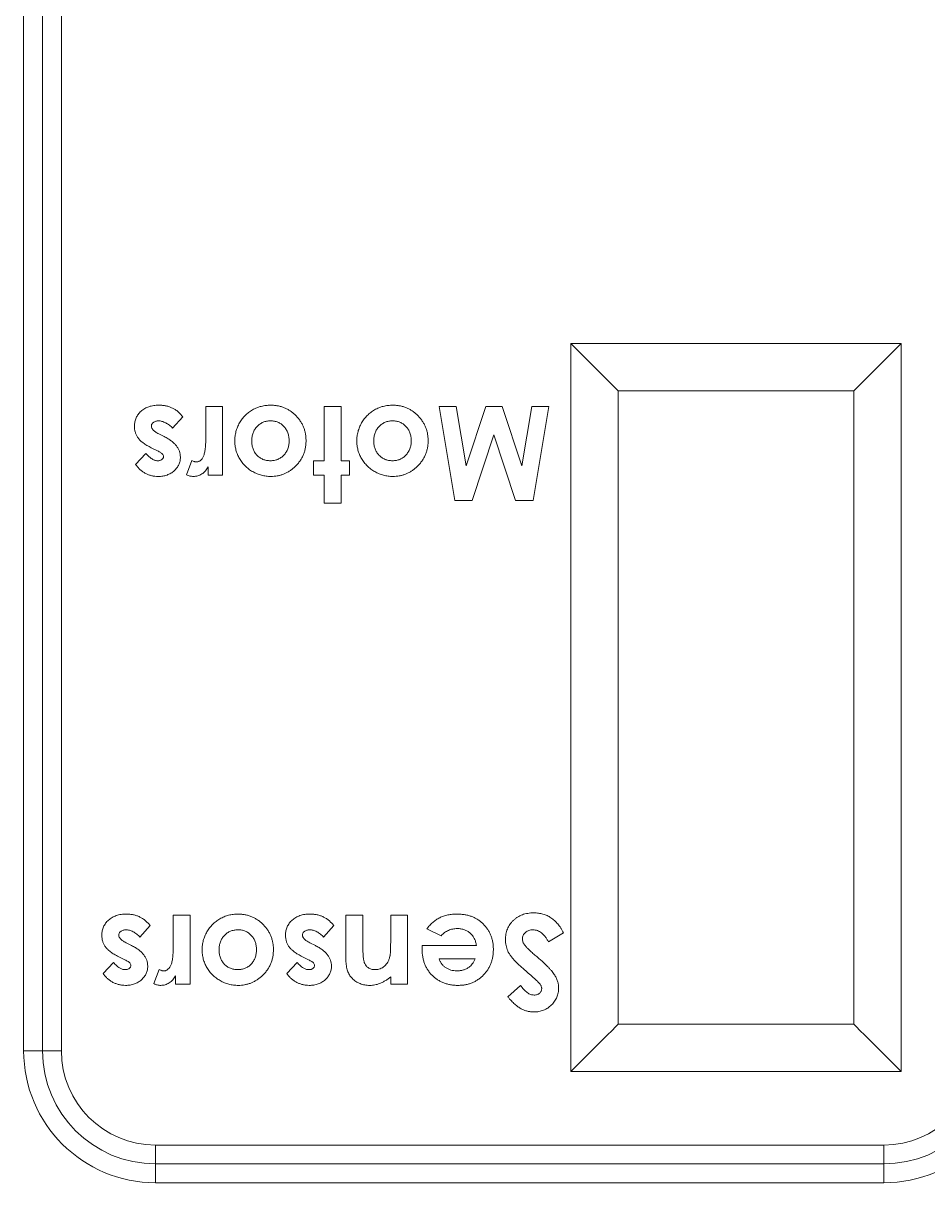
# Model space of a CAD drawing. Header units: millimetres. Extents: x 24.3 to 104.7, y 23.5 to 104.3.
# Drawn here: x 75.1 to 87.27, y 38.06 to 53.98 of the extents above; entities that cross this region are included whole.
import ezdxf

# ---------------------------------------------------------------- set-up
doc = ezdxf.new("R2010")
doc.units = ezdxf.units.MM

msp = doc.modelspace()

# ---------------------------------------------------------------- linework, layer by layer
at = {"color": 7, "linetype": 'Continuous', "lineweight": 15}
for p, q in [((75.099, 40.139), (75.099, 88.777)), ((75.353, 88.777), (75.353, 40.139)), ((75.607, 88.777), (75.607, 40.139)), ((82.473, 49.669), (86.921, 49.669)), ((82.473, 39.861), (82.473, 49.669)), ((86.921, 49.669), (86.921, 39.861)), ((83.107, 49.034), (83.107, 40.496)), ((86.286, 49.034), (83.107, 49.034)), ((86.286, 40.496), (86.286, 49.034)), ((77.552, 48.448), (77.552, 48.824)), ((77.552, 48.824), (77.78, 48.824)), ((77.78, 48.824), (77.78, 47.896)), ((79.148, 48.091), (79.148, 48.824)), ((79.148, 48.824), (79.376, 48.824)), ((79.376, 48.824), (79.376, 48.091)), ((80.695, 48.824), (80.926, 48.824)), ((80.91, 47.554), (80.695, 48.824)), ((80.926, 48.824), (81.061, 48.021)), ((81.061, 48.021), (81.325, 48.824)), ((81.325, 48.824), (81.548, 48.824)), ((81.548, 48.824), (81.81, 48.021)), ((81.81, 48.021), (81.946, 48.824)), ((81.946, 48.824), (82.177, 48.824)), ((82.177, 48.824), (81.962, 47.554)), ((77.243, 48.684), (77.105, 48.531)), ((76.918, 48.454), (76.993, 48.416)), ((77.553, 48.403), (77.552, 48.448)), ((81.436, 48.439), (81.144, 47.554)), ((81.725, 47.554), (81.436, 48.439)), ((76.902, 48.224), (76.819, 48.265)), ((76.608, 48.039), (76.747, 48.189)), ((77.292, 47.902), (77.363, 48.095)), ((77.585, 47.896), (77.585, 48.01)), ((79.002, 47.896), (79.002, 48.091)), ((79.002, 48.091), (79.148, 48.091)), ((79.376, 48.091), (79.49, 48.091)), ((79.49, 48.091), (79.49, 47.896)), ((77.78, 47.896), (77.585, 47.896)), ((79.148, 47.896), (79.002, 47.896)), ((79.148, 47.521), (79.148, 47.896)), ((79.376, 47.896), (79.376, 47.521)), ((79.49, 47.896), (79.376, 47.896)), ((79.376, 47.521), (79.148, 47.521)), ((81.144, 47.554), (80.91, 47.554)), ((81.962, 47.554), (81.725, 47.554)), ((77.113, 41.589), (77.113, 41.965)), ((77.113, 41.965), (77.341, 41.965)), ((77.341, 41.965), (77.341, 41.037)), ((79.441, 41.357), (79.441, 41.965)), ((79.441, 41.965), (79.669, 41.965)), ((79.669, 41.965), (79.669, 41.562)), ((80.044, 41.596), (80.044, 41.965)), ((80.044, 41.965), (80.272, 41.965)), ((80.272, 41.965), (80.272, 41.037)), ((76.803, 41.826), (76.665, 41.672)), ((79.278, 41.826), (79.14, 41.672)), ((80.723, 41.69), (80.532, 41.781)), ((82.372, 41.727), (82.171, 41.607)), ((76.478, 41.596), (76.554, 41.558)), ((77.114, 41.544), (77.113, 41.589)), ((78.953, 41.596), (79.029, 41.558)), ((76.462, 41.365), (76.38, 41.407)), ((78.937, 41.365), (78.854, 41.407)), ((80.467, 41.515), (80.468, 41.558)), ((80.468, 41.558), (81.2, 41.558)), ((76.168, 41.18), (76.308, 41.33)), ((78.643, 41.18), (78.783, 41.33)), ((81.183, 41.379), (80.695, 41.379)), ((76.852, 41.044), (76.923, 41.237)), ((77.145, 41.037), (77.145, 41.151)), ((80.044, 41.037), (80.044, 41.135)), ((77.341, 41.037), (77.145, 41.037)), ((80.272, 41.037), (80.044, 41.037)), ((81.623, 40.865), (81.793, 41.021)), ((83.107, 40.496), (86.286, 40.496)), ((75.099, 40.139), (75.353, 40.139)), ((75.353, 40.139), (75.607, 40.139)), ((86.921, 39.861), (82.473, 39.861)), ((76.877, 38.615), (76.877, 38.869)), ((76.877, 38.869), (86.687, 38.869)), ((86.687, 38.615), (86.687, 38.869)), ((76.877, 38.361), (76.877, 38.615)), ((76.877, 38.615), (86.687, 38.615)), ((86.687, 38.361), (86.687, 38.615)), ((86.687, 38.361), (76.877, 38.361))]:
    msp.add_line(p, q, dxfattribs=at)
at = {"color": 7, "linetype": 'Continuous', "lineweight": 15, "flags": 128}
for points in [[(83.107, 49.034), (83.099, 49.042), (83.072, 49.069), (83.026, 49.115), (82.963, 49.179), (82.884, 49.257), (82.793, 49.348), (82.692, 49.449), (82.584, 49.557), (82.473, 49.669)], [(86.921, 49.669), (86.809, 49.557), (86.701, 49.449), (86.6, 49.348), (86.509, 49.257), (86.431, 49.179), (86.367, 49.115), (86.321, 49.069), (86.294, 49.042), (86.286, 49.034)], [(83.107, 40.496), (83.099, 40.488), (83.072, 40.461), (83.026, 40.415), (82.963, 40.351), (82.884, 40.273), (82.793, 40.182), (82.692, 40.081), (82.584, 39.973), (82.473, 39.861)], [(86.921, 39.861), (86.809, 39.973), (86.701, 40.081), (86.6, 40.182), (86.509, 40.273), (86.431, 40.351), (86.367, 40.415), (86.321, 40.461), (86.294, 40.488), (86.286, 40.496)]]:
    msp.add_lwpolyline(points, dxfattribs=at)
at = {"color": 7, "linetype": 'Continuous', "lineweight": 15}
for centre, radius, start, end in [((76.877, 40.139), 1.778, 180, 270), ((76.877, 40.139), 1.524, 180, 270), ((76.877, 40.139), 1.27, 180, 270), ((86.687, 40.139), 1.524, 270, 0), ((86.687, 40.139), 1.27, 270, 0), ((86.687, 40.139), 1.778, 270, 0), ((93.86, 30.046), 9.148, 104.3432, 210.32)]:
    msp.add_arc(centre, radius, start, end, dxfattribs=at)
for points, knots in [([(76.592, 48.557), (76.592, 48.567), (76.593, 48.586), (76.597, 48.615), (76.604, 48.642), (76.614, 48.668), (76.627, 48.693), (76.642, 48.716), (76.66, 48.739), (76.681, 48.759), (76.705, 48.778), (76.73, 48.795), (76.758, 48.809), (76.787, 48.82), (76.818, 48.829), (76.851, 48.835), (76.886, 48.839), (76.91, 48.84), (76.923, 48.84)], [0, 0, 0, 0, 0.061051, 0.119494, 0.177131, 0.233855, 0.290261, 0.347786, 0.406305, 0.467107, 0.528962, 0.591116, 0.653574, 0.717443, 0.783585, 0.852572, 0.924392, 1, 1, 1, 1]), ([(76.923, 48.84), (76.939, 48.839), (76.971, 48.838), (77.018, 48.831), (77.062, 48.819), (77.103, 48.802), (77.143, 48.78), (77.179, 48.753), (77.213, 48.721), (77.233, 48.696), (77.243, 48.684)], [0, 0, 0, 0, 0.132108, 0.259316, 0.382018, 0.503113, 0.623115, 0.745426, 0.869871, 1, 1, 1, 1]), ([(77.943, 48.359), (77.943, 48.369), (77.944, 48.391), (77.947, 48.422), (77.952, 48.453), (77.959, 48.484), (77.968, 48.514), (77.979, 48.543), (77.992, 48.572), (78.007, 48.601), (78.024, 48.628), (78.042, 48.654), (78.062, 48.678), (78.083, 48.701), (78.106, 48.722), (78.13, 48.742), (78.156, 48.76), (78.183, 48.777), (78.211, 48.791), (78.24, 48.805), (78.27, 48.816), (78.3, 48.824), (78.331, 48.831), (78.363, 48.836), (78.395, 48.839), (78.417, 48.84), (78.428, 48.84)], [0, 0, 0, 0, 0.042169, 0.083842, 0.125197, 0.166342, 0.20729, 0.248674, 0.290283, 0.332629, 0.374968, 0.416459, 0.457836, 0.498789, 0.539498, 0.580404, 0.621895, 0.663489, 0.705383, 0.746854, 0.788237, 0.82973, 0.871527, 0.913821, 0.956493, 1, 1, 1, 1]), ([(78.428, 48.84), (78.444, 48.839), (78.476, 48.838), (78.523, 48.832), (78.568, 48.821), (78.611, 48.806), (78.652, 48.786), (78.692, 48.762), (78.73, 48.733), (78.765, 48.7), (78.797, 48.665), (78.826, 48.627), (78.85, 48.587), (78.87, 48.546), (78.885, 48.502), (78.896, 48.456), (78.902, 48.409), (78.903, 48.377), (78.904, 48.36)], [0, 0, 0, 0, 0.064385, 0.126905, 0.188231, 0.248934, 0.309795, 0.370866, 0.433691, 0.498129, 0.562589, 0.625414, 0.687064, 0.748084, 0.809426, 0.87141, 0.9346, 1, 1, 1, 1]), ([(79.588, 48.359), (79.588, 48.369), (79.588, 48.391), (79.591, 48.422), (79.597, 48.453), (79.603, 48.484), (79.613, 48.514), (79.623, 48.543), (79.637, 48.572), (79.652, 48.601), (79.668, 48.628), (79.687, 48.654), (79.707, 48.678), (79.728, 48.701), (79.751, 48.722), (79.775, 48.742), (79.8, 48.76), (79.827, 48.777), (79.856, 48.791), (79.884, 48.805), (79.914, 48.816), (79.944, 48.824), (79.975, 48.831), (80.007, 48.836), (80.04, 48.839), (80.062, 48.84), (80.073, 48.84)], [0, 0, 0, 0, 0.042169, 0.083842, 0.125197, 0.166342, 0.20729, 0.248674, 0.290283, 0.332629, 0.374968, 0.416459, 0.457836, 0.498789, 0.539498, 0.580404, 0.621895, 0.663489, 0.705383, 0.746854, 0.788237, 0.82973, 0.871527, 0.913821, 0.956493, 1, 1, 1, 1]), ([(80.073, 48.84), (80.089, 48.839), (80.121, 48.838), (80.167, 48.832), (80.212, 48.821), (80.256, 48.806), (80.297, 48.786), (80.336, 48.762), (80.374, 48.733), (80.409, 48.7), (80.442, 48.665), (80.471, 48.627), (80.494, 48.587), (80.514, 48.546), (80.53, 48.502), (80.541, 48.456), (80.547, 48.409), (80.548, 48.377), (80.548, 48.36)], [0, 0, 0, 0, 0.064385, 0.126905, 0.188231, 0.248934, 0.309795, 0.370866, 0.433691, 0.498129, 0.562589, 0.625414, 0.687064, 0.748084, 0.809426, 0.87141, 0.9346, 1, 1, 1, 1]), ([(76.918, 48.628), (76.911, 48.628), (76.898, 48.628), (76.879, 48.624), (76.861, 48.617), (76.847, 48.607), (76.835, 48.596), (76.826, 48.584), (76.821, 48.571), (76.82, 48.561), (76.82, 48.557)], [0, 0, 0, 0, 0.15681, 0.301433, 0.435912, 0.565654, 0.685699, 0.794001, 0.897311, 1, 1, 1, 1]), ([(77.105, 48.531), (77.098, 48.538), (77.085, 48.552), (77.062, 48.571), (77.038, 48.587), (77.013, 48.601), (76.988, 48.613), (76.963, 48.622), (76.94, 48.627), (76.926, 48.628), (76.918, 48.628)], [0, 0, 0, 0, 0.135965, 0.270697, 0.406484, 0.543291, 0.674209, 0.793235, 0.901743, 1, 1, 1, 1]), ([(78.425, 48.628), (78.416, 48.628), (78.398, 48.627), (78.373, 48.624), (78.348, 48.618), (78.325, 48.61), (78.303, 48.599), (78.282, 48.586), (78.261, 48.571), (78.243, 48.553), (78.226, 48.534), (78.211, 48.512), (78.199, 48.49), (78.189, 48.466), (78.181, 48.441), (78.175, 48.415), (78.172, 48.387), (78.171, 48.368), (78.171, 48.358)], [0, 0, 0, 0, 0.064457, 0.126372, 0.186903, 0.246052, 0.30529, 0.365023, 0.425365, 0.48738, 0.549967, 0.611202, 0.672962, 0.734476, 0.798087, 0.862669, 0.930055, 1, 1, 1, 1]), ([(78.676, 48.358), (78.676, 48.368), (78.675, 48.387), (78.672, 48.415), (78.666, 48.442), (78.659, 48.467), (78.649, 48.491), (78.636, 48.513), (78.622, 48.534), (78.605, 48.554), (78.587, 48.571), (78.567, 48.587), (78.546, 48.599), (78.524, 48.61), (78.501, 48.618), (78.477, 48.624), (78.451, 48.627), (78.434, 48.628), (78.425, 48.628)], [0, 0, 0, 0, 0.071383, 0.139503, 0.204879, 0.268679, 0.3307, 0.391808, 0.453225, 0.51513, 0.57646, 0.636495, 0.695036, 0.753897, 0.813221, 0.873334, 0.935352, 1, 1, 1, 1]), ([(80.069, 48.628), (80.06, 48.628), (80.043, 48.627), (80.017, 48.624), (79.993, 48.618), (79.969, 48.61), (79.947, 48.599), (79.926, 48.586), (79.906, 48.571), (79.888, 48.553), (79.871, 48.534), (79.856, 48.512), (79.844, 48.49), (79.833, 48.466), (79.825, 48.441), (79.82, 48.415), (79.816, 48.387), (79.816, 48.368), (79.816, 48.358)], [0, 0, 0, 0, 0.064457, 0.126372, 0.186903, 0.246052, 0.30529, 0.365023, 0.425365, 0.48738, 0.549967, 0.611202, 0.672962, 0.734476, 0.798087, 0.862669, 0.930055, 1, 1, 1, 1]), ([(80.32, 48.358), (80.32, 48.368), (80.32, 48.387), (80.317, 48.415), (80.311, 48.442), (80.303, 48.467), (80.293, 48.491), (80.281, 48.513), (80.266, 48.534), (80.249, 48.554), (80.231, 48.571), (80.212, 48.587), (80.191, 48.599), (80.169, 48.61), (80.146, 48.618), (80.121, 48.624), (80.096, 48.627), (80.078, 48.628), (80.069, 48.628)], [0, 0, 0, 0, 0.0713825, 0.1395034, 0.2048789, 0.2686791, 0.3306997, 0.3918081, 0.4532251, 0.5151297, 0.5764605, 0.6364947, 0.6950362, 0.7538967, 0.8132212, 0.8733341, 0.9353517, 1, 1, 1, 1]), ([(76.819, 48.265), (76.809, 48.271), (76.788, 48.281), (76.76, 48.298), (76.733, 48.314), (76.71, 48.331), (76.688, 48.347), (76.67, 48.364), (76.654, 48.381), (76.636, 48.403), (76.618, 48.433), (76.603, 48.472), (76.593, 48.513), (76.592, 48.542), (76.592, 48.557)], [0, 0, 0, 0, 0.089727, 0.174087, 0.252561, 0.326359, 0.394581, 0.457788, 0.516833, 0.57161, 0.676709, 0.781018, 0.887778, 1, 1, 1, 1]), ([(76.82, 48.557), (76.82, 48.552), (76.821, 48.543), (76.826, 48.53), (76.833, 48.517), (76.844, 48.504), (76.858, 48.491), (76.875, 48.479), (76.895, 48.466), (76.91, 48.458), (76.918, 48.454)], [0, 0, 0, 0, 0.088083, 0.180852, 0.282345, 0.395671, 0.521905, 0.665304, 0.824226, 1, 1, 1, 1]), ([(76.993, 48.416), (77.01, 48.407), (77.043, 48.389), (77.088, 48.359), (77.125, 48.327), (77.157, 48.293), (77.181, 48.257), (77.198, 48.219), (77.209, 48.18), (77.21, 48.153), (77.211, 48.139)], [0, 0, 0, 0, 0.156988, 0.301358, 0.433435, 0.556578, 0.671116, 0.781755, 0.890061, 1, 1, 1, 1]), ([(77.428, 48.075), (77.433, 48.075), (77.441, 48.075), (77.454, 48.078), (77.466, 48.084), (77.477, 48.091), (77.488, 48.101), (77.499, 48.112), (77.508, 48.126), (77.518, 48.142), (77.526, 48.161), (77.533, 48.184), (77.54, 48.21), (77.545, 48.241), (77.548, 48.276), (77.551, 48.315), (77.553, 48.357), (77.553, 48.387), (77.553, 48.403)], [0, 0, 0, 0, 0.034016, 0.066916, 0.101146, 0.136743, 0.173526, 0.214006, 0.257912, 0.305352, 0.358622, 0.420865, 0.492635, 0.574185, 0.665165, 0.766501, 0.878308, 1, 1, 1, 1]), ([(78.429, 47.879), (78.418, 47.879), (78.397, 47.88), (78.365, 47.883), (78.334, 47.888), (78.303, 47.895), (78.273, 47.904), (78.243, 47.915), (78.214, 47.928), (78.185, 47.944), (78.157, 47.96), (78.131, 47.979), (78.107, 47.999), (78.083, 48.02), (78.062, 48.043), (78.042, 48.067), (78.024, 48.092), (78.007, 48.119), (77.992, 48.147), (77.979, 48.176), (77.968, 48.205), (77.959, 48.235), (77.952, 48.265), (77.947, 48.296), (77.944, 48.327), (77.943, 48.348), (77.943, 48.359)], [0, 0, 0, 0, 0.042594, 0.084354, 0.126128, 0.16776, 0.209341, 0.251243, 0.293413, 0.336301, 0.379016, 0.421143, 0.462607, 0.504121, 0.545145, 0.586305, 0.627884, 0.669742, 0.711585, 0.752838, 0.793995, 0.834611, 0.875591, 0.916649, 0.958077, 1, 1, 1, 1]), ([(78.171, 48.358), (78.171, 48.349), (78.172, 48.33), (78.175, 48.302), (78.181, 48.276), (78.189, 48.251), (78.198, 48.227), (78.211, 48.205), (78.225, 48.184), (78.242, 48.165), (78.26, 48.148), (78.28, 48.132), (78.301, 48.12), (78.323, 48.109), (78.347, 48.101), (78.371, 48.095), (78.397, 48.092), (78.415, 48.091), (78.424, 48.091)], [0, 0, 0, 0, 0.070237, 0.137829, 0.20268, 0.265383, 0.326911, 0.388092, 0.449078, 0.510655, 0.571635, 0.632229, 0.691365, 0.750585, 0.810562, 0.871346, 0.934659, 1, 1, 1, 1]), ([(78.424, 48.091), (78.433, 48.091), (78.45, 48.092), (78.476, 48.095), (78.5, 48.101), (78.523, 48.109), (78.545, 48.12), (78.566, 48.133), (78.586, 48.148), (78.604, 48.166), (78.621, 48.185), (78.636, 48.206), (78.648, 48.228), (78.658, 48.252), (78.666, 48.276), (78.672, 48.303), (78.675, 48.33), (78.676, 48.349), (78.676, 48.358)], [0, 0, 0, 0, 0.064417, 0.126806, 0.187278, 0.246584, 0.305528, 0.365271, 0.425665, 0.48781, 0.550554, 0.612189, 0.673663, 0.735729, 0.798731, 0.863287, 0.930664, 1, 1, 1, 1]), ([(78.904, 48.36), (78.903, 48.343), (78.902, 48.308), (78.895, 48.258), (78.883, 48.21), (78.865, 48.164), (78.843, 48.12), (78.816, 48.079), (78.784, 48.039), (78.759, 48.016), (78.746, 48.004)], [0, 0, 0, 0, 0.130489, 0.256474, 0.379237, 0.500978, 0.622367, 0.744855, 0.870259, 1, 1, 1, 1]), ([(80.074, 47.879), (80.063, 47.879), (80.041, 47.88), (80.01, 47.883), (79.978, 47.888), (79.948, 47.895), (79.917, 47.904), (79.887, 47.915), (79.858, 47.928), (79.83, 47.944), (79.802, 47.96), (79.776, 47.979), (79.751, 47.999), (79.728, 48.02), (79.707, 48.043), (79.686, 48.067), (79.668, 48.092), (79.651, 48.119), (79.636, 48.147), (79.623, 48.176), (79.612, 48.205), (79.603, 48.235), (79.596, 48.265), (79.592, 48.296), (79.588, 48.327), (79.588, 48.348), (79.588, 48.359)], [0, 0, 0, 0, 0.042594, 0.084354, 0.126128, 0.16776, 0.209341, 0.251243, 0.293413, 0.336301, 0.379016, 0.421143, 0.462607, 0.504121, 0.545145, 0.586305, 0.627884, 0.669742, 0.711585, 0.752838, 0.793995, 0.834611, 0.875591, 0.916649, 0.958077, 1, 1, 1, 1]), ([(79.816, 48.358), (79.816, 48.349), (79.816, 48.33), (79.82, 48.302), (79.825, 48.276), (79.833, 48.251), (79.843, 48.227), (79.855, 48.205), (79.87, 48.184), (79.886, 48.165), (79.905, 48.148), (79.924, 48.132), (79.945, 48.12), (79.968, 48.109), (79.991, 48.101), (80.016, 48.095), (80.042, 48.092), (80.06, 48.091), (80.069, 48.091)], [0, 0, 0, 0, 0.070237, 0.137829, 0.20268, 0.265383, 0.326911, 0.388092, 0.449078, 0.510655, 0.571635, 0.632229, 0.691365, 0.750585, 0.810562, 0.871346, 0.934659, 1, 1, 1, 1]), ([(80.069, 48.091), (80.077, 48.091), (80.095, 48.092), (80.12, 48.095), (80.145, 48.101), (80.168, 48.109), (80.19, 48.12), (80.211, 48.133), (80.23, 48.148), (80.249, 48.166), (80.265, 48.185), (80.28, 48.206), (80.292, 48.228), (80.303, 48.252), (80.311, 48.276), (80.316, 48.303), (80.32, 48.33), (80.32, 48.349), (80.32, 48.358)], [0, 0, 0, 0, 0.064417, 0.126806, 0.187278, 0.246584, 0.305528, 0.365271, 0.425665, 0.48781, 0.550554, 0.612189, 0.673663, 0.735729, 0.798731, 0.863287, 0.930664, 1, 1, 1, 1]), ([(80.548, 48.36), (80.548, 48.343), (80.547, 48.308), (80.539, 48.258), (80.527, 48.21), (80.51, 48.164), (80.487, 48.12), (80.46, 48.079), (80.428, 48.039), (80.403, 48.016), (80.391, 48.004)], [0, 0, 0, 0, 0.130489, 0.256474, 0.379237, 0.500978, 0.622367, 0.744855, 0.870259, 1, 1, 1, 1]), ([(76.747, 48.189), (76.754, 48.181), (76.768, 48.166), (76.788, 48.146), (76.808, 48.129), (76.828, 48.115), (76.847, 48.104), (76.865, 48.097), (76.884, 48.092), (76.896, 48.091), (76.902, 48.091)], [0, 0, 0, 0, 0.165968, 0.317434, 0.456984, 0.584477, 0.699824, 0.806815, 0.906109, 1, 1, 1, 1]), ([(76.983, 48.148), (76.982, 48.154), (76.981, 48.166), (76.971, 48.18), (76.959, 48.191), (76.944, 48.201), (76.925, 48.212), (76.91, 48.22), (76.902, 48.224)], [0, 0, 0, 0, 0.152852, 0.318315, 0.42463, 0.57319, 0.764366, 1, 1, 1, 1]), ([(76.902, 48.091), (76.908, 48.091), (76.919, 48.091), (76.935, 48.094), (76.949, 48.099), (76.961, 48.107), (76.97, 48.115), (76.978, 48.125), (76.982, 48.136), (76.982, 48.144), (76.983, 48.148)], [0, 0, 0, 0, 0.16199, 0.31016, 0.443203, 0.56762, 0.683715, 0.791414, 0.893097, 1, 1, 1, 1]), ([(77.211, 48.139), (77.21, 48.13), (77.21, 48.113), (77.206, 48.087), (77.199, 48.063), (77.19, 48.039), (77.178, 48.016), (77.163, 47.995), (77.146, 47.974), (77.127, 47.955), (77.105, 47.937), (77.082, 47.922), (77.057, 47.909), (77.03, 47.898), (77.003, 47.889), (76.973, 47.884), (76.943, 47.88), (76.922, 47.879), (76.911, 47.879)], [0, 0, 0, 0, 0.059927, 0.117647, 0.174892, 0.231753, 0.289415, 0.347842, 0.408344, 0.471428, 0.53525, 0.598305, 0.661381, 0.725403, 0.790951, 0.857887, 0.927422, 1, 1, 1, 1]), ([(77.363, 48.095), (77.369, 48.092), (77.381, 48.086), (77.398, 48.08), (77.414, 48.076), (77.424, 48.075), (77.428, 48.075)], [0, 0, 0, 0, 0.303597, 0.570645, 0.80107, 1, 1, 1, 1]), ([(76.911, 47.879), (76.896, 47.88), (76.867, 47.881), (76.824, 47.889), (76.782, 47.901), (76.742, 47.92), (76.704, 47.942), (76.668, 47.97), (76.636, 48.002), (76.617, 48.026), (76.608, 48.039)], [0, 0, 0, 0, 0.124587, 0.246707, 0.369267, 0.493091, 0.618136, 0.742398, 0.869271, 1, 1, 1, 1]), ([(77.585, 48.01), (77.579, 48), (77.569, 47.98), (77.549, 47.953), (77.526, 47.93), (77.501, 47.912), (77.474, 47.897), (77.445, 47.887), (77.415, 47.88), (77.395, 47.88), (77.385, 47.879)], [0, 0, 0, 0, 0.137301, 0.268361, 0.393826, 0.517833, 0.639168, 0.758117, 0.877747, 1, 1, 1, 1]), ([(78.746, 48.004), (78.735, 47.994), (78.712, 47.974), (78.675, 47.949), (78.637, 47.927), (78.598, 47.91), (78.558, 47.896), (78.516, 47.886), (78.473, 47.88), (78.444, 47.88), (78.429, 47.879)], [0, 0, 0, 0, 0.131014, 0.258464, 0.38258, 0.504991, 0.627227, 0.749297, 0.87369, 1, 1, 1, 1]), ([(80.391, 48.004), (80.379, 47.994), (80.357, 47.974), (80.32, 47.949), (80.282, 47.927), (80.243, 47.91), (80.202, 47.896), (80.16, 47.886), (80.117, 47.88), (80.088, 47.88), (80.074, 47.879)], [0, 0, 0, 0, 0.131014, 0.258464, 0.38258, 0.504991, 0.627227, 0.749297, 0.87369, 1, 1, 1, 1]), ([(77.385, 47.879), (77.377, 47.88), (77.362, 47.88), (77.339, 47.885), (77.315, 47.892), (77.3, 47.899), (77.292, 47.902)], [0, 0, 0, 0, 0.23292, 0.474785, 0.731259, 1, 1, 1, 1]), ([(76.152, 41.698), (76.153, 41.708), (76.153, 41.728), (76.157, 41.756), (76.164, 41.784), (76.174, 41.81), (76.187, 41.834), (76.203, 41.858), (76.221, 41.88), (76.242, 41.901), (76.265, 41.92), (76.291, 41.936), (76.318, 41.95), (76.347, 41.962), (76.378, 41.971), (76.412, 41.977), (76.447, 41.981), (76.471, 41.981), (76.483, 41.982)], [0, 0, 0, 0, 0.0610514, 0.1194938, 0.1771315, 0.2338548, 0.2902613, 0.3477858, 0.4063048, 0.4671066, 0.5289623, 0.5911158, 0.6535745, 0.7174433, 0.7835848, 0.852572, 0.9243924, 1, 1, 1, 1]), ([(76.483, 41.982), (76.499, 41.981), (76.531, 41.98), (76.578, 41.973), (76.622, 41.961), (76.664, 41.943), (76.703, 41.921), (76.739, 41.894), (76.773, 41.862), (76.793, 41.838), (76.803, 41.826)], [0, 0, 0, 0, 0.132108, 0.259316, 0.382018, 0.503113, 0.623115, 0.745426, 0.869871, 1, 1, 1, 1]), ([(77.504, 41.5), (77.504, 41.511), (77.504, 41.532), (77.507, 41.564), (77.512, 41.595), (77.519, 41.626), (77.529, 41.656), (77.539, 41.685), (77.553, 41.714), (77.568, 41.742), (77.584, 41.77), (77.603, 41.795), (77.623, 41.82), (77.644, 41.843), (77.666, 41.864), (77.691, 41.884), (77.716, 41.902), (77.743, 41.919), (77.772, 41.933), (77.8, 41.946), (77.83, 41.957), (77.86, 41.966), (77.891, 41.973), (77.923, 41.978), (77.956, 41.981), (77.977, 41.981), (77.988, 41.982)], [0, 0, 0, 0, 0.042169, 0.083842, 0.125197, 0.166342, 0.20729, 0.248674, 0.290283, 0.332629, 0.374968, 0.416459, 0.457836, 0.498789, 0.539498, 0.580404, 0.621895, 0.663489, 0.705383, 0.746854, 0.788237, 0.82973, 0.871527, 0.913821, 0.956493, 1, 1, 1, 1]), ([(77.988, 41.982), (78.005, 41.981), (78.036, 41.98), (78.083, 41.974), (78.128, 41.963), (78.172, 41.947), (78.213, 41.927), (78.252, 41.903), (78.29, 41.875), (78.325, 41.842), (78.358, 41.806), (78.386, 41.769), (78.41, 41.729), (78.43, 41.687), (78.445, 41.643), (78.456, 41.598), (78.463, 41.551), (78.464, 41.518), (78.464, 41.502)], [0, 0, 0, 0, 0.064385, 0.126905, 0.188231, 0.248934, 0.309795, 0.370866, 0.433691, 0.498129, 0.562589, 0.625414, 0.687064, 0.748084, 0.809426, 0.87141, 0.9346, 1, 1, 1, 1]), ([(78.627, 41.698), (78.627, 41.708), (78.628, 41.728), (78.632, 41.756), (78.639, 41.784), (78.649, 41.81), (78.662, 41.834), (78.677, 41.858), (78.696, 41.88), (78.717, 41.901), (78.74, 41.92), (78.765, 41.936), (78.793, 41.95), (78.822, 41.962), (78.853, 41.971), (78.886, 41.977), (78.921, 41.981), (78.945, 41.981), (78.958, 41.982)], [0, 0, 0, 0, 0.0610514, 0.1194938, 0.1771315, 0.2338548, 0.2902613, 0.3477858, 0.4063048, 0.4671066, 0.5289623, 0.5911158, 0.6535745, 0.7174433, 0.7835848, 0.852572, 0.9243924, 1, 1, 1, 1]), ([(78.958, 41.982), (78.974, 41.981), (79.006, 41.98), (79.053, 41.973), (79.097, 41.961), (79.139, 41.943), (79.178, 41.921), (79.214, 41.894), (79.248, 41.862), (79.268, 41.838), (79.278, 41.826)], [0, 0, 0, 0, 0.132108, 0.259316, 0.382018, 0.503113, 0.623115, 0.745426, 0.869871, 1, 1, 1, 1]), ([(80.532, 41.781), (80.538, 41.789), (80.55, 41.805), (80.57, 41.828), (80.59, 41.85), (80.611, 41.87), (80.633, 41.888), (80.656, 41.904), (80.68, 41.919), (80.704, 41.933), (80.73, 41.944), (80.757, 41.954), (80.785, 41.962), (80.815, 41.97), (80.845, 41.975), (80.877, 41.979), (80.91, 41.981), (80.932, 41.981), (80.943, 41.982)], [0, 0, 0, 0, 0.0645937, 0.1276774, 0.1894208, 0.2500234, 0.3097721, 0.3685318, 0.426849, 0.4854085, 0.5442404, 0.6045222, 0.6656272, 0.7286031, 0.7934222, 0.8598802, 0.9286844, 1, 1, 1, 1]), ([(80.943, 41.982), (80.961, 41.981), (80.995, 41.98), (81.045, 41.974), (81.093, 41.963), (81.138, 41.949), (81.181, 41.929), (81.221, 41.906), (81.259, 41.878), (81.293, 41.846), (81.325, 41.812), (81.352, 41.775), (81.375, 41.735), (81.395, 41.693), (81.409, 41.65), (81.42, 41.604), (81.426, 41.556), (81.427, 41.523), (81.428, 41.506)], [0, 0, 0, 0, 0.068971, 0.135075, 0.198869, 0.261184, 0.322125, 0.383004, 0.4443, 0.506346, 0.568167, 0.628923, 0.689056, 0.748781, 0.809084, 0.870922, 0.934372, 1, 1, 1, 1]), ([(81.59, 41.636), (81.591, 41.649), (81.591, 41.674), (81.597, 41.711), (81.604, 41.746), (81.616, 41.78), (81.631, 41.811), (81.649, 41.842), (81.671, 41.87), (81.696, 41.896), (81.723, 41.92), (81.753, 41.941), (81.784, 41.958), (81.818, 41.973), (81.854, 41.984), (81.891, 41.992), (81.931, 41.997), (81.958, 41.998), (81.972, 41.998)], [0, 0, 0, 0, 0.06519, 0.127905, 0.189015, 0.248502, 0.307556, 0.366963, 0.426931, 0.48828, 0.550044, 0.611324, 0.672163, 0.734187, 0.796953, 0.862273, 0.929637, 1, 1, 1, 1]), ([(81.972, 41.998), (81.983, 41.998), (82.004, 41.997), (82.036, 41.994), (82.066, 41.989), (82.096, 41.982), (82.124, 41.973), (82.152, 41.961), (82.178, 41.948), (82.203, 41.933), (82.228, 41.915), (82.251, 41.895), (82.273, 41.873), (82.295, 41.849), (82.316, 41.822), (82.336, 41.793), (82.354, 41.761), (82.366, 41.739), (82.372, 41.727)], [0, 0, 0, 0, 0.063568, 0.125901, 0.186289, 0.24504, 0.303437, 0.361056, 0.418329, 0.475792, 0.534074, 0.593626, 0.655051, 0.718698, 0.784919, 0.853484, 0.925163, 1, 1, 1, 1]), ([(76.479, 41.77), (76.472, 41.77), (76.458, 41.769), (76.439, 41.765), (76.422, 41.758), (76.407, 41.749), (76.395, 41.738), (76.387, 41.726), (76.381, 41.712), (76.38, 41.703), (76.38, 41.698)], [0, 0, 0, 0, 0.15681, 0.301433, 0.435912, 0.565654, 0.685699, 0.794001, 0.897311, 1, 1, 1, 1]), ([(76.665, 41.672), (76.659, 41.679), (76.645, 41.693), (76.623, 41.712), (76.599, 41.729), (76.573, 41.743), (76.548, 41.755), (76.524, 41.764), (76.501, 41.769), (76.486, 41.769), (76.479, 41.77)], [0, 0, 0, 0, 0.135965, 0.270697, 0.406484, 0.543291, 0.674209, 0.793235, 0.901743, 1, 1, 1, 1]), ([(77.985, 41.77), (77.976, 41.77), (77.959, 41.769), (77.933, 41.765), (77.909, 41.76), (77.885, 41.751), (77.863, 41.741), (77.842, 41.728), (77.822, 41.712), (77.804, 41.694), (77.786, 41.675), (77.772, 41.654), (77.759, 41.632), (77.749, 41.608), (77.741, 41.583), (77.736, 41.556), (77.732, 41.529), (77.732, 41.51), (77.732, 41.5)], [0, 0, 0, 0, 0.064457, 0.126372, 0.186903, 0.246052, 0.30529, 0.365023, 0.425365, 0.48738, 0.549967, 0.611202, 0.672962, 0.734476, 0.798087, 0.862669, 0.930055, 1, 1, 1, 1]), ([(78.236, 41.5), (78.236, 41.51), (78.236, 41.529), (78.232, 41.557), (78.227, 41.584), (78.219, 41.609), (78.209, 41.633), (78.197, 41.655), (78.182, 41.676), (78.165, 41.695), (78.147, 41.713), (78.128, 41.728), (78.107, 41.741), (78.085, 41.752), (78.062, 41.76), (78.037, 41.766), (78.012, 41.769), (77.994, 41.77), (77.985, 41.77)], [0, 0, 0, 0, 0.071383, 0.139503, 0.204879, 0.268679, 0.3307, 0.391808, 0.453225, 0.51513, 0.57646, 0.636495, 0.695036, 0.753897, 0.813221, 0.873334, 0.935352, 1, 1, 1, 1]), ([(78.954, 41.77), (78.947, 41.77), (78.933, 41.769), (78.914, 41.765), (78.897, 41.758), (78.882, 41.749), (78.87, 41.738), (78.861, 41.726), (78.856, 41.712), (78.855, 41.703), (78.855, 41.698)], [0, 0, 0, 0, 0.15681, 0.301433, 0.435912, 0.565654, 0.685699, 0.794001, 0.897311, 1, 1, 1, 1]), ([(79.14, 41.672), (79.133, 41.679), (79.12, 41.693), (79.098, 41.712), (79.073, 41.729), (79.048, 41.743), (79.023, 41.755), (78.999, 41.764), (78.976, 41.769), (78.961, 41.769), (78.954, 41.77)], [0, 0, 0, 0, 0.135965, 0.270697, 0.406484, 0.543291, 0.674209, 0.793235, 0.901743, 1, 1, 1, 1]), ([(80.941, 41.786), (80.93, 41.786), (80.91, 41.785), (80.88, 41.78), (80.851, 41.773), (80.823, 41.762), (80.796, 41.749), (80.77, 41.732), (80.746, 41.713), (80.731, 41.697), (80.723, 41.69)], [0, 0, 0, 0, 0.127629, 0.25134, 0.372249, 0.494281, 0.61618, 0.739791, 0.867336, 1, 1, 1, 1]), ([(81.2, 41.558), (81.198, 41.567), (81.195, 41.583), (81.189, 41.608), (81.181, 41.63), (81.171, 41.652), (81.16, 41.672), (81.147, 41.691), (81.132, 41.709), (81.116, 41.725), (81.098, 41.739), (81.079, 41.752), (81.059, 41.762), (81.037, 41.771), (81.015, 41.778), (80.991, 41.783), (80.966, 41.786), (80.95, 41.786), (80.941, 41.786)], [0, 0, 0, 0, 0.068224, 0.134065, 0.197455, 0.25986, 0.320469, 0.380154, 0.44057, 0.500761, 0.561266, 0.620752, 0.680719, 0.740836, 0.802531, 0.866152, 0.931582, 1, 1, 1, 1]), ([(81.963, 41.77), (81.953, 41.769), (81.934, 41.769), (81.907, 41.761), (81.882, 41.75), (81.86, 41.734), (81.841, 41.716), (81.828, 41.695), (81.82, 41.673), (81.819, 41.657), (81.818, 41.65)], [0, 0, 0, 0, 0.1419221, 0.2753495, 0.4052739, 0.5362988, 0.6622399, 0.7779667, 0.88833, 1, 1, 1, 1]), ([(82.171, 41.607), (82.164, 41.62), (82.15, 41.645), (82.126, 41.678), (82.101, 41.706), (82.075, 41.729), (82.049, 41.747), (82.021, 41.76), (81.993, 41.768), (81.973, 41.769), (81.963, 41.77)], [0, 0, 0, 0, 0.160458, 0.307612, 0.442139, 0.566229, 0.681222, 0.789558, 0.895029, 1, 1, 1, 1]), ([(76.38, 41.407), (76.369, 41.412), (76.349, 41.423), (76.32, 41.439), (76.294, 41.455), (76.27, 41.472), (76.249, 41.489), (76.231, 41.506), (76.214, 41.522), (76.196, 41.545), (76.178, 41.575), (76.163, 41.613), (76.154, 41.655), (76.153, 41.684), (76.152, 41.698)], [0, 0, 0, 0, 0.089727, 0.174087, 0.252561, 0.326359, 0.394581, 0.457788, 0.516833, 0.57161, 0.676709, 0.781018, 0.887778, 1, 1, 1, 1]), ([(76.38, 41.698), (76.38, 41.694), (76.381, 41.685), (76.386, 41.672), (76.394, 41.659), (76.405, 41.646), (76.419, 41.633), (76.436, 41.62), (76.456, 41.608), (76.47, 41.6), (76.478, 41.596)], [0, 0, 0, 0, 0.088083, 0.180852, 0.282345, 0.395671, 0.521905, 0.665304, 0.824226, 1, 1, 1, 1]), ([(78.854, 41.407), (78.844, 41.412), (78.824, 41.423), (78.795, 41.439), (78.769, 41.455), (78.745, 41.472), (78.724, 41.489), (78.705, 41.506), (78.689, 41.522), (78.671, 41.545), (78.653, 41.575), (78.638, 41.613), (78.629, 41.655), (78.628, 41.684), (78.627, 41.698)], [0, 0, 0, 0, 0.089727, 0.174087, 0.252561, 0.326359, 0.394581, 0.457788, 0.516833, 0.57161, 0.676709, 0.781018, 0.887778, 1, 1, 1, 1]), ([(78.855, 41.698), (78.855, 41.694), (78.856, 41.685), (78.861, 41.672), (78.869, 41.659), (78.88, 41.646), (78.894, 41.633), (78.911, 41.62), (78.931, 41.608), (78.945, 41.6), (78.953, 41.596)], [0, 0, 0, 0, 0.088083, 0.180852, 0.282345, 0.395671, 0.521905, 0.665304, 0.824226, 1, 1, 1, 1]), ([(80.033, 41.409), (80.034, 41.413), (80.036, 41.422), (80.038, 41.438), (80.04, 41.457), (80.041, 41.478), (80.042, 41.503), (80.043, 41.531), (80.043, 41.563), (80.044, 41.584), (80.044, 41.596)], [0, 0, 0, 0, 0.067919, 0.151472, 0.251207, 0.368288, 0.500136, 0.65094, 0.816651, 1, 1, 1, 1]), ([(81.722, 41.345), (81.71, 41.357), (81.689, 41.38), (81.661, 41.417), (81.638, 41.452), (81.62, 41.487), (81.607, 41.522), (81.597, 41.559), (81.591, 41.597), (81.591, 41.623), (81.59, 41.636)], [0, 0, 0, 0, 0.150802, 0.289894, 0.417473, 0.534875, 0.648075, 0.762455, 0.879852, 1, 1, 1, 1]), ([(81.818, 41.65), (81.819, 41.642), (81.82, 41.628), (81.826, 41.606), (81.836, 41.584), (81.847, 41.566), (81.859, 41.551), (81.87, 41.538), (81.884, 41.523), (81.9, 41.508), (81.918, 41.49), (81.939, 41.472), (81.962, 41.451), (81.978, 41.438), (81.987, 41.43)], [0, 0, 0, 0, 0.076338, 0.155074, 0.238325, 0.327891, 0.378865, 0.43968, 0.509886, 0.588921, 0.677472, 0.775572, 0.882649, 1, 1, 1, 1]), ([(76.554, 41.558), (76.571, 41.548), (76.604, 41.531), (76.648, 41.501), (76.686, 41.468), (76.717, 41.435), (76.741, 41.399), (76.758, 41.361), (76.769, 41.321), (76.77, 41.294), (76.771, 41.281)], [0, 0, 0, 0, 0.156988, 0.301358, 0.433435, 0.556578, 0.671116, 0.781755, 0.890061, 1, 1, 1, 1]), ([(76.989, 41.216), (76.993, 41.216), (77.002, 41.217), (77.014, 41.22), (77.026, 41.225), (77.038, 41.233), (77.048, 41.242), (77.059, 41.254), (77.068, 41.268), (77.078, 41.283), (77.087, 41.302), (77.094, 41.325), (77.1, 41.352), (77.105, 41.383), (77.109, 41.418), (77.112, 41.456), (77.113, 41.499), (77.114, 41.529), (77.114, 41.544)], [0, 0, 0, 0, 0.034016, 0.066916, 0.101146, 0.136743, 0.173526, 0.214006, 0.257912, 0.305352, 0.358622, 0.420865, 0.492635, 0.574185, 0.665165, 0.766501, 0.878308, 1, 1, 1, 1]), ([(77.99, 41.021), (77.979, 41.021), (77.957, 41.021), (77.926, 41.025), (77.894, 41.03), (77.864, 41.037), (77.833, 41.046), (77.803, 41.057), (77.774, 41.07), (77.745, 41.085), (77.718, 41.102), (77.691, 41.12), (77.667, 41.14), (77.644, 41.161), (77.622, 41.184), (77.602, 41.208), (77.584, 41.234), (77.567, 41.261), (77.552, 41.289), (77.539, 41.317), (77.528, 41.347), (77.519, 41.376), (77.512, 41.406), (77.507, 41.437), (77.504, 41.469), (77.504, 41.49), (77.504, 41.5)], [0, 0, 0, 0, 0.042594, 0.084354, 0.126128, 0.16776, 0.209341, 0.251243, 0.293413, 0.336301, 0.379016, 0.421143, 0.462607, 0.504121, 0.545145, 0.586305, 0.627884, 0.669742, 0.711585, 0.752838, 0.793995, 0.834611, 0.875591, 0.916649, 0.958077, 1, 1, 1, 1]), ([(77.732, 41.5), (77.732, 41.49), (77.732, 41.471), (77.735, 41.443), (77.741, 41.417), (77.749, 41.392), (77.759, 41.369), (77.771, 41.347), (77.786, 41.326), (77.802, 41.307), (77.821, 41.289), (77.84, 41.274), (77.861, 41.261), (77.884, 41.251), (77.907, 41.243), (77.932, 41.237), (77.958, 41.233), (77.975, 41.233), (77.984, 41.233)], [0, 0, 0, 0, 0.070237, 0.137829, 0.20268, 0.265383, 0.326911, 0.388092, 0.449078, 0.510655, 0.571635, 0.632229, 0.691365, 0.750585, 0.810562, 0.871346, 0.934659, 1, 1, 1, 1]), ([(77.984, 41.233), (77.993, 41.233), (78.011, 41.233), (78.036, 41.237), (78.06, 41.242), (78.083, 41.251), (78.106, 41.261), (78.126, 41.274), (78.146, 41.29), (78.165, 41.307), (78.181, 41.327), (78.196, 41.347), (78.208, 41.37), (78.219, 41.393), (78.227, 41.418), (78.232, 41.444), (78.236, 41.472), (78.236, 41.49), (78.236, 41.5)], [0, 0, 0, 0, 0.064417, 0.126806, 0.187278, 0.246584, 0.305528, 0.365271, 0.425665, 0.48781, 0.550554, 0.612189, 0.673663, 0.735729, 0.798731, 0.863287, 0.930664, 1, 1, 1, 1]), ([(78.464, 41.502), (78.464, 41.484), (78.463, 41.45), (78.455, 41.4), (78.443, 41.351), (78.426, 41.305), (78.403, 41.262), (78.376, 41.22), (78.344, 41.181), (78.319, 41.157), (78.307, 41.145)], [0, 0, 0, 0, 0.130489, 0.256474, 0.379237, 0.500978, 0.622367, 0.744855, 0.870259, 1, 1, 1, 1]), ([(79.029, 41.558), (79.046, 41.548), (79.079, 41.531), (79.123, 41.501), (79.161, 41.468), (79.192, 41.435), (79.216, 41.399), (79.233, 41.361), (79.244, 41.321), (79.245, 41.294), (79.246, 41.281)], [0, 0, 0, 0, 0.156988, 0.301358, 0.433435, 0.556578, 0.671116, 0.781755, 0.890061, 1, 1, 1, 1]), ([(79.669, 41.562), (79.669, 41.549), (79.669, 41.524), (79.67, 41.488), (79.671, 41.455), (79.673, 41.426), (79.675, 41.401), (79.677, 41.378), (79.681, 41.36), (79.685, 41.339), (79.693, 41.318), (79.705, 41.296), (79.72, 41.276), (79.738, 41.26), (79.759, 41.247), (79.782, 41.239), (79.807, 41.233), (79.825, 41.233), (79.834, 41.233)], [0, 0, 0, 0, 0.093631, 0.179426, 0.256805, 0.325762, 0.387014, 0.439913, 0.485298, 0.522515, 0.586716, 0.646737, 0.704008, 0.760493, 0.817161, 0.875277, 0.935228, 1, 1, 1, 1]), ([(79.834, 41.233), (79.846, 41.233), (79.869, 41.234), (79.902, 41.243), (79.933, 41.258), (79.961, 41.279), (79.985, 41.305), (80.005, 41.335), (80.022, 41.37), (80.029, 41.396), (80.033, 41.409)], [0, 0, 0, 0, 0.12299, 0.241445, 0.357354, 0.476545, 0.599384, 0.725299, 0.857801, 1, 1, 1, 1]), ([(80.954, 41.021), (80.936, 41.021), (80.902, 41.022), (80.851, 41.028), (80.803, 41.039), (80.758, 41.054), (80.715, 41.073), (80.675, 41.097), (80.637, 41.124), (80.602, 41.156), (80.57, 41.191), (80.542, 41.229), (80.519, 41.27), (80.5, 41.314), (80.485, 41.361), (80.474, 41.41), (80.468, 41.461), (80.467, 41.497), (80.467, 41.515)], [0, 0, 0, 0, 0.067483, 0.132496, 0.19493, 0.255917, 0.31585, 0.37541, 0.435095, 0.49575, 0.556647, 0.616595, 0.676841, 0.737668, 0.799584, 0.863609, 0.930238, 1, 1, 1, 1]), ([(81.428, 41.506), (81.427, 41.489), (81.426, 41.456), (81.42, 41.406), (81.409, 41.36), (81.394, 41.315), (81.376, 41.272), (81.352, 41.232), (81.324, 41.194), (81.293, 41.158), (81.258, 41.126), (81.221, 41.098), (81.182, 41.074), (81.141, 41.055), (81.097, 41.039), (81.051, 41.029), (81.003, 41.022), (80.971, 41.021), (80.954, 41.021)], [0, 0, 0, 0, 0.06746, 0.132724, 0.195689, 0.257516, 0.318772, 0.379796, 0.44151, 0.504227, 0.566875, 0.628113, 0.688445, 0.748453, 0.80891, 0.870569, 0.934216, 1, 1, 1, 1]), ([(81.987, 41.43), (82.003, 41.417), (82.034, 41.391), (82.078, 41.352), (82.117, 41.316), (82.152, 41.281), (82.182, 41.25), (82.209, 41.221), (82.23, 41.194), (82.252, 41.162), (82.274, 41.124), (82.293, 41.078), (82.305, 41.031), (82.306, 41), (82.307, 40.985)], [0, 0, 0, 0, 0.11214, 0.215231, 0.309946, 0.396015, 0.473203, 0.541905, 0.602297, 0.654875, 0.748186, 0.835255, 0.918914, 1, 1, 1, 1]), ([(76.308, 41.33), (76.315, 41.323), (76.328, 41.308), (76.349, 41.288), (76.369, 41.271), (76.388, 41.257), (76.407, 41.246), (76.426, 41.238), (76.444, 41.233), (76.456, 41.233), (76.462, 41.233)], [0, 0, 0, 0, 0.165968, 0.3174339, 0.4569838, 0.584477, 0.6998243, 0.8068153, 0.9061092, 1, 1, 1, 1]), ([(76.543, 41.289), (76.542, 41.295), (76.541, 41.308), (76.531, 41.322), (76.519, 41.333), (76.505, 41.343), (76.485, 41.354), (76.47, 41.361), (76.462, 41.365)], [0, 0, 0, 0, 0.1528525, 0.3183152, 0.4246299, 0.57319, 0.7643656, 1, 1, 1, 1]), ([(76.462, 41.233), (76.468, 41.233), (76.479, 41.233), (76.495, 41.236), (76.51, 41.241), (76.521, 41.248), (76.531, 41.257), (76.538, 41.267), (76.542, 41.278), (76.543, 41.285), (76.543, 41.289)], [0, 0, 0, 0, 0.16199, 0.31016, 0.443203, 0.56762, 0.683715, 0.791414, 0.893097, 1, 1, 1, 1]), ([(76.771, 41.281), (76.771, 41.272), (76.77, 41.254), (76.766, 41.229), (76.759, 41.204), (76.75, 41.181), (76.739, 41.158), (76.724, 41.137), (76.707, 41.116), (76.687, 41.097), (76.665, 41.079), (76.642, 41.063), (76.617, 41.05), (76.591, 41.039), (76.563, 41.031), (76.534, 41.025), (76.503, 41.022), (76.482, 41.021), (76.471, 41.021)], [0, 0, 0, 0, 0.059927, 0.117647, 0.174892, 0.231753, 0.289415, 0.347842, 0.408344, 0.471428, 0.53525, 0.598305, 0.661381, 0.725403, 0.790951, 0.857887, 0.927422, 1, 1, 1, 1]), ([(78.783, 41.33), (78.79, 41.323), (78.803, 41.308), (78.823, 41.288), (78.844, 41.271), (78.863, 41.257), (78.882, 41.246), (78.901, 41.238), (78.919, 41.233), (78.931, 41.233), (78.937, 41.233)], [0, 0, 0, 0, 0.165968, 0.3174339, 0.4569838, 0.584477, 0.6998243, 0.8068153, 0.9061092, 1, 1, 1, 1]), ([(79.018, 41.289), (79.017, 41.295), (79.016, 41.308), (79.006, 41.322), (78.994, 41.333), (78.979, 41.343), (78.96, 41.354), (78.945, 41.361), (78.937, 41.365)], [0, 0, 0, 0, 0.152852, 0.318315, 0.42463, 0.57319, 0.764366, 1, 1, 1, 1]), ([(78.937, 41.233), (78.943, 41.233), (78.954, 41.233), (78.97, 41.236), (78.984, 41.241), (78.996, 41.248), (79.006, 41.257), (79.013, 41.267), (79.017, 41.278), (79.018, 41.285), (79.018, 41.289)], [0, 0, 0, 0, 0.16199, 0.31016, 0.443203, 0.56762, 0.683715, 0.791414, 0.893097, 1, 1, 1, 1]), ([(79.246, 41.281), (79.246, 41.272), (79.245, 41.254), (79.241, 41.229), (79.234, 41.204), (79.225, 41.181), (79.213, 41.158), (79.199, 41.137), (79.182, 41.116), (79.162, 41.097), (79.14, 41.079), (79.117, 41.063), (79.092, 41.05), (79.066, 41.039), (79.038, 41.031), (79.009, 41.025), (78.978, 41.022), (78.957, 41.021), (78.946, 41.021)], [0, 0, 0, 0, 0.059927, 0.117647, 0.174892, 0.231753, 0.289415, 0.347842, 0.408344, 0.471428, 0.53525, 0.598305, 0.661381, 0.725403, 0.790951, 0.857887, 0.927422, 1, 1, 1, 1]), ([(79.524, 41.117), (79.517, 41.124), (79.504, 41.138), (79.487, 41.162), (79.473, 41.188), (79.461, 41.217), (79.452, 41.249), (79.446, 41.283), (79.442, 41.319), (79.441, 41.344), (79.441, 41.357)], [0, 0, 0, 0, 0.111202, 0.223218, 0.337557, 0.457447, 0.58123, 0.713395, 0.852654, 1, 1, 1, 1]), ([(80.695, 41.379), (80.699, 41.367), (80.708, 41.344), (80.728, 41.313), (80.753, 41.285), (80.783, 41.261), (80.816, 41.241), (80.854, 41.227), (80.894, 41.218), (80.921, 41.217), (80.935, 41.216)], [0, 0, 0, 0, 0.119319, 0.236969, 0.3564, 0.480912, 0.607821, 0.734758, 0.864645, 1, 1, 1, 1]), ([(80.935, 41.216), (80.951, 41.217), (80.981, 41.218), (81.024, 41.228), (81.064, 41.244), (81.089, 41.259), (81.101, 41.267)], [0, 0, 0, 0, 0.261261, 0.510299, 0.755201, 1, 1, 1, 1]), ([(81.101, 41.267), (81.108, 41.273), (81.124, 41.286), (81.145, 41.312), (81.166, 41.343), (81.177, 41.367), (81.183, 41.379)], [0, 0, 0, 0, 0.205424, 0.439338, 0.701978, 1, 1, 1, 1]), ([(81.885, 41.198), (81.875, 41.208), (81.854, 41.225), (81.825, 41.25), (81.8, 41.272), (81.778, 41.292), (81.759, 41.309), (81.744, 41.323), (81.732, 41.335), (81.725, 41.342), (81.722, 41.345)], [0, 0, 0, 0, 0.1929534, 0.3661855, 0.5204593, 0.655785, 0.7706234, 0.8656767, 0.9426743, 1, 1, 1, 1]), ([(76.471, 41.021), (76.457, 41.021), (76.427, 41.022), (76.384, 41.031), (76.342, 41.043), (76.302, 41.061), (76.264, 41.084), (76.229, 41.112), (76.196, 41.144), (76.178, 41.168), (76.168, 41.18)], [0, 0, 0, 0, 0.124587, 0.246707, 0.369267, 0.493091, 0.618136, 0.742398, 0.869271, 1, 1, 1, 1]), ([(76.923, 41.237), (76.929, 41.234), (76.941, 41.228), (76.958, 41.221), (76.974, 41.217), (76.984, 41.217), (76.989, 41.216)], [0, 0, 0, 0, 0.303597, 0.570645, 0.80107, 1, 1, 1, 1]), ([(77.145, 41.151), (77.14, 41.141), (77.129, 41.121), (77.109, 41.095), (77.086, 41.072), (77.061, 41.053), (77.034, 41.039), (77.006, 41.029), (76.976, 41.022), (76.955, 41.021), (76.945, 41.021)], [0, 0, 0, 0, 0.137301, 0.268361, 0.393826, 0.517833, 0.639168, 0.758117, 0.877747, 1, 1, 1, 1]), ([(78.307, 41.145), (78.295, 41.135), (78.273, 41.116), (78.236, 41.091), (78.198, 41.069), (78.159, 41.051), (78.118, 41.038), (78.076, 41.028), (78.033, 41.022), (78.004, 41.021), (77.99, 41.021)], [0, 0, 0, 0, 0.1310144, 0.2584644, 0.3825798, 0.5049906, 0.6272275, 0.7492967, 0.8736904, 1, 1, 1, 1]), ([(78.946, 41.021), (78.932, 41.021), (78.902, 41.022), (78.859, 41.031), (78.817, 41.043), (78.777, 41.061), (78.739, 41.084), (78.704, 41.112), (78.671, 41.144), (78.653, 41.168), (78.643, 41.18)], [0, 0, 0, 0, 0.1245867, 0.2467066, 0.3692671, 0.4930906, 0.6181359, 0.7423981, 0.869271, 1, 1, 1, 1]), ([(79.763, 41.021), (79.751, 41.021), (79.728, 41.022), (79.695, 41.026), (79.663, 41.034), (79.633, 41.044), (79.603, 41.058), (79.575, 41.074), (79.548, 41.094), (79.532, 41.109), (79.524, 41.117)], [0, 0, 0, 0, 0.1311277, 0.2575432, 0.3811458, 0.5032948, 0.6252652, 0.7483374, 0.8724119, 1, 1, 1, 1]), ([(80.044, 41.135), (80.031, 41.125), (80.006, 41.106), (79.968, 41.081), (79.932, 41.061), (79.898, 41.046), (79.864, 41.034), (79.831, 41.027), (79.797, 41.022), (79.774, 41.021), (79.763, 41.021)], [0, 0, 0, 0, 0.159546, 0.304924, 0.436989, 0.556524, 0.669017, 0.779426, 0.889802, 1, 1, 1, 1]), ([(82.058, 41.035), (82.055, 41.038), (82.048, 41.047), (82.035, 41.06), (82.019, 41.077), (81.999, 41.096), (81.976, 41.118), (81.949, 41.142), (81.918, 41.169), (81.897, 41.188), (81.885, 41.198)], [0, 0, 0, 0, 0.059231, 0.13713, 0.233823, 0.348656, 0.483195, 0.636695, 0.809253, 1, 1, 1, 1]), ([(76.945, 41.021), (76.938, 41.021), (76.922, 41.022), (76.899, 41.026), (76.876, 41.033), (76.86, 41.04), (76.852, 41.044)], [0, 0, 0, 0, 0.23292, 0.474785, 0.731259, 1, 1, 1, 1]), ([(81.793, 41.021), (81.801, 41.011), (81.815, 40.991), (81.837, 40.964), (81.86, 40.942), (81.883, 40.923), (81.906, 40.909), (81.929, 40.898), (81.953, 40.892), (81.968, 40.891), (81.976, 40.891)], [0, 0, 0, 0, 0.162432, 0.311848, 0.448466, 0.574275, 0.689054, 0.797558, 0.900286, 1, 1, 1, 1]), ([(82.307, 40.985), (82.307, 40.974), (82.306, 40.952), (82.301, 40.921), (82.294, 40.891), (82.283, 40.861), (82.269, 40.834), (82.253, 40.807), (82.233, 40.781), (82.211, 40.757), (82.186, 40.735), (82.16, 40.715), (82.133, 40.699), (82.104, 40.686), (82.073, 40.675), (82.041, 40.668), (82.008, 40.664), (81.985, 40.663), (81.974, 40.663)], [0, 0, 0, 0, 0.063175, 0.124462, 0.184848, 0.244577, 0.304549, 0.365432, 0.427356, 0.491896, 0.556136, 0.619244, 0.681136, 0.742463, 0.804983, 0.868247, 0.932885, 1, 1, 1, 1]), ([(81.976, 40.891), (81.983, 40.891), (81.997, 40.891), (82.017, 40.896), (82.035, 40.904), (82.05, 40.915), (82.063, 40.929), (82.072, 40.943), (82.078, 40.958), (82.078, 40.969), (82.079, 40.974)], [0, 0, 0, 0, 0.14802, 0.285787, 0.415605, 0.546256, 0.67037, 0.784556, 0.893342, 1, 1, 1, 1]), ([(82.079, 40.974), (82.079, 40.979), (82.078, 40.99), (82.074, 41.005), (82.067, 41.021), (82.061, 41.03), (82.058, 41.035)], [0, 0, 0, 0, 0.241881, 0.487115, 0.737838, 1, 1, 1, 1]), ([(81.974, 40.663), (81.959, 40.663), (81.929, 40.664), (81.885, 40.673), (81.842, 40.686), (81.807, 40.702), (81.779, 40.718), (81.758, 40.733), (81.737, 40.749), (81.715, 40.768), (81.692, 40.789), (81.669, 40.812), (81.646, 40.837), (81.631, 40.856), (81.623, 40.865)], [0, 0, 0, 0, 0.106908, 0.212971, 0.319769, 0.429097, 0.485871, 0.546571, 0.611442, 0.680224, 0.75359, 0.830757, 0.913135, 1, 1, 1, 1])]:
    msp.add_open_spline(points, degree=3, knots=knots, dxfattribs=at)

doc.saveas('drawing.dxf')
